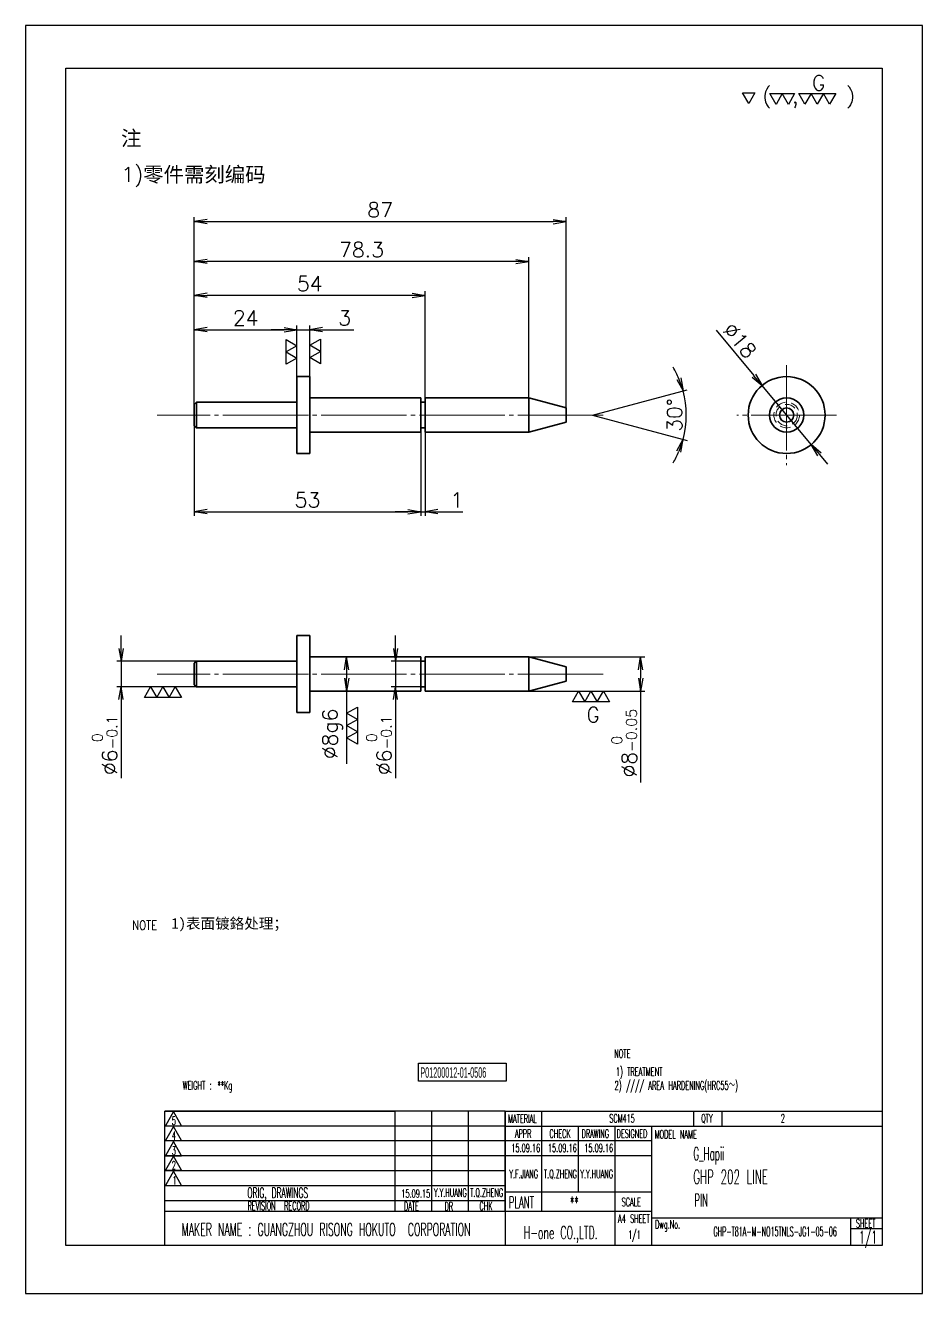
# Model space of a CAD drawing. Header units: millimetres. Extents: x 9439 to 18429, y 1498 to 3280.
# Drawn here: x 13532.2 to 13742.2, y 1498.1 to 1795.1 of the extents above; entities that cross this region are included whole.
import ezdxf
from ezdxf.enums import TextEntityAlignment as Align

# ---------------------------------------------------------------- set-up
doc = ezdxf.new("R2010")
doc.units = ezdxf.units.MM
doc.linetypes.add('CENTER-HOKUTO', pattern=[23, 20, -1, 1, -1])
doc.linetypes.add('HIDDEN-HOKUTO', pattern=[3.8, 2.5, -1.3])
doc.layers.add('AM_7', color=2, linetype='CENTER-HOKUTO', lineweight=30)
doc.layers.add('AM_HID', color=1, linetype='HIDDEN-HOKUTO', lineweight=25)
doc.layers.add('title_frame', color=7, linetype='Continuous')
doc.layers.add('word_dim', color=253, linetype='Continuous')
doc.styles.add('MX_NOTE_STANDARD', font='txt.shx', dxfattribs={"bigfont": 'bigfont.shx'})
doc.styles.get("Standard").update_dxf_attribs({"font": 'romans.shx', "bigfont": 'bigfont.shx'})
doc.dimstyles.new('RS1-1', dxfattribs={"dimtxt": 3.5, "dimasz": 3, "dimexe": 1, "dimexo": 0, "dimgap": 1, "dimtad": 3, "dimdsep": 46, "dimtxsty": 'Standard', "dimblk1": 'OPEN', "dimblk2": 'OPEN', "dimsah": 1, "dimcen": 0, "dimclrd": 256, "dimclre": 256, "dimclrt": 3, "dimazin": 2, "dimtfac": 1, "dimtmove": 0, "dimatfit": 3, "dimldrblk": 'OPEN', "dimfxl": 0, "dimtolj": 1, "dimtzin": 0, "dimarcsym": 0})

# ---------------------------------------------------------------- blocks, each defined once
blk = doc.blocks.new('21')
at = {"layer": 'title_frame', "color": 3, "linetype": 'Continuous'}
for points in [[(4.99, 2.99), (3.54, 5.49), (6.43, 5.49)], [(11.41, 2.82), (9.96, 5.33), (15.74, 5.33), (14.3, 2.82), (12.85, 5.33)], [(18.16, 2.84), (16.71, 5.34), (25.38, 5.34), (23.94, 2.84), (22.49, 5.34), (21.05, 2.84), (19.6, 5.34)]]:
    blk.add_lwpolyline(points, close=True, dxfattribs=at)
blk.add_text('(  ,    )', height=3.5, dxfattribs=at).set_placement((8.2, 3.07))
blk = doc.blocks.new('_Open')
at = {"color": 0, "lineweight": -2}
for p, q in [((-1, 0.167), (0, 0)), ((-1, -0.167), (0, 0)), ((0, 0), (-1, 0))]:
    blk.add_line(p, q, dxfattribs=at)
blk = doc.blocks.new('*D80')
at = {"layer": 'DEFPOINTS', "color": 0, "linetype": 'Continuous', "ltscale": 2}
for p in [(13658.78, 1749.17), (13571.78, 1703.86), (13658.78, 1703.86)]:
    blk.add_point(p, dxfattribs=at)
at = {"layer": 'word_dim', "linetype": 'Continuous', "lineweight": -2, "ltscale": 2}
for p, q in [((13571.78, 1703.86), (13571.78, 1750.17)), ((13658.78, 1703.86), (13658.78, 1750.17)), ((13574.78, 1749.17), (13655.78, 1749.17))]:
    blk.add_line(p, q, dxfattribs=at)
at = {"layer": 'word_dim', "linetype": 'Continuous', "lineweight": -2, "ltscale": 2, "xscale": 3, "yscale": 3, "zscale": 3, "rotation": 180}
blk.add_blockref('_Open', (13571.78, 1749.17), dxfattribs=at)
at = {"layer": 'word_dim', "linetype": 'Continuous', "lineweight": -2, "ltscale": 2, "xscale": 3, "yscale": 3, "zscale": 3}
blk.add_blockref('_Open', (13658.78, 1749.17), dxfattribs=at)
at = {"layer": 'word_dim', "color": 3, "linetype": 'Continuous', "ltscale": 2, "insert": (13615.28, 1751.92), "char_height": 3.5, "attachment_point": 5}
blk.add_mtext('\\A1;87', dxfattribs=at)
blk = doc.blocks.new('*D81')
at = {"layer": 'DEFPOINTS', "color": 0, "linetype": 'Continuous', "ltscale": 2}
for p in [(13595.78, 1723.86), (13595.78, 1712.86), (13571.78, 1703.86)]:
    blk.add_point(p, dxfattribs=at)
at = {"layer": 'word_dim', "linetype": 'Continuous', "lineweight": -2, "ltscale": 2}
for p, q in [((13571.78, 1703.86), (13571.78, 1724.86)), ((13574.78, 1723.86), (13592.78, 1723.86)), ((13595.78, 1712.86), (13595.78, 1724.86))]:
    blk.add_line(p, q, dxfattribs=at)
at = {"layer": 'word_dim', "linetype": 'Continuous', "lineweight": -2, "ltscale": 2, "xscale": 3, "yscale": 3, "zscale": 3, "rotation": 180}
blk.add_blockref('_Open', (13571.78, 1723.86), dxfattribs=at)
at = {"layer": 'word_dim', "linetype": 'Continuous', "lineweight": -2, "ltscale": 2, "xscale": 3, "yscale": 3, "zscale": 3}
blk.add_blockref('_Open', (13595.78, 1723.86), dxfattribs=at)
at = {"layer": 'word_dim', "color": 3, "linetype": 'Continuous', "ltscale": 2, "insert": (13583.78, 1726.61), "char_height": 3.5, "attachment_point": 5}
blk.add_mtext('\\A1;24', dxfattribs=at)
blk = doc.blocks.new('*D82')
at = {"layer": 'DEFPOINTS', "color": 0, "linetype": 'Continuous', "ltscale": 2}
for p in [(13598.78, 1723.86), (13595.78, 1712.86), (13598.78, 1712.86)]:
    blk.add_point(p, dxfattribs=at)
at = {"layer": 'word_dim', "linetype": 'Continuous', "lineweight": -2, "ltscale": 2}
for p, q in [((13592.78, 1723.86), (13589.78, 1723.86)), ((13595.78, 1712.86), (13595.78, 1724.86)), ((13595.78, 1723.86), (13598.78, 1723.86)), ((13598.78, 1712.86), (13598.78, 1724.86)), ((13601.78, 1723.86), (13609.11, 1723.86))]:
    blk.add_line(p, q, dxfattribs=at)
at = {"layer": 'word_dim', "linetype": 'Continuous', "lineweight": -2, "ltscale": 2, "xscale": 3, "yscale": 3, "zscale": 3}
blk.add_blockref('_Open', (13595.78, 1723.86), dxfattribs=at)
at = {"layer": 'word_dim', "linetype": 'Continuous', "lineweight": -2, "ltscale": 2, "xscale": 3, "yscale": 3, "zscale": 3, "rotation": 180}
blk.add_blockref('_Open', (13598.78, 1723.86), dxfattribs=at)
at = {"layer": 'word_dim', "color": 3, "linetype": 'Continuous', "ltscale": 2, "insert": (13606.94, 1726.61), "char_height": 3.5, "attachment_point": 5}
blk.add_mtext('\\A1;3', dxfattribs=at)
blk = doc.blocks.new('*D83')
at = {"layer": 'DEFPOINTS', "color": 0, "linetype": 'Continuous', "ltscale": 2}
for p in [(13571.78, 1703.86), (13624.78, 1699.86), (13624.78, 1681.23)]:
    blk.add_point(p, dxfattribs=at)
at = {"layer": 'word_dim', "linetype": 'Continuous', "lineweight": -2, "ltscale": 2}
for p, q in [((13571.78, 1703.86), (13571.78, 1680.23)), ((13624.78, 1699.86), (13624.78, 1680.23)), ((13574.78, 1681.23), (13621.78, 1681.23))]:
    blk.add_line(p, q, dxfattribs=at)
at = {"layer": 'word_dim', "linetype": 'Continuous', "lineweight": -2, "ltscale": 2, "xscale": 3, "yscale": 3, "zscale": 3, "rotation": 180}
blk.add_blockref('_Open', (13571.78, 1681.23), dxfattribs=at)
at = {"layer": 'word_dim', "linetype": 'Continuous', "lineweight": -2, "ltscale": 2, "xscale": 3, "yscale": 3, "zscale": 3}
blk.add_blockref('_Open', (13624.78, 1681.23), dxfattribs=at)
at = {"layer": 'word_dim', "color": 3, "linetype": 'Continuous', "ltscale": 2, "insert": (13598.28, 1683.98), "char_height": 3.5, "attachment_point": 5}
blk.add_mtext('\\A1;53', dxfattribs=at)
blk = doc.blocks.new('*D84')
at = {"layer": 'DEFPOINTS', "color": 0, "linetype": 'Continuous', "ltscale": 2}
for p in [(13624.78, 1699.86), (13625.78, 1699.86), (13625.78, 1681.23)]:
    blk.add_point(p, dxfattribs=at)
at = {"layer": 'word_dim', "linetype": 'Continuous', "lineweight": -2, "ltscale": 2}
for p, q in [((13624.78, 1699.86), (13624.78, 1680.23)), ((13625.78, 1699.86), (13625.78, 1680.23)), ((13621.78, 1681.23), (13618.78, 1681.23)), ((13624.78, 1681.23), (13625.78, 1681.23)), ((13628.78, 1681.23), (13634.61, 1681.23))]:
    blk.add_line(p, q, dxfattribs=at)
at = {"layer": 'word_dim', "linetype": 'Continuous', "lineweight": -2, "ltscale": 2, "xscale": 3, "yscale": 3, "zscale": 3}
blk.add_blockref('_Open', (13624.78, 1681.23), dxfattribs=at)
at = {"layer": 'word_dim', "linetype": 'Continuous', "lineweight": -2, "ltscale": 2, "xscale": 3, "yscale": 3, "zscale": 3, "rotation": 180}
blk.add_blockref('_Open', (13625.78, 1681.23), dxfattribs=at)
at = {"layer": 'word_dim', "color": 3, "linetype": 'Continuous', "ltscale": 2, "insert": (13633.19, 1683.98), "char_height": 3.5, "attachment_point": 5}
blk.add_mtext('\\A1;1', dxfattribs=at)
blk = doc.blocks.new('*D85')
at = {"layer": 'DEFPOINTS', "color": 0, "linetype": 'Continuous', "ltscale": 2}
for p in [(13571.78, 1731.87), (13625.78, 1707.86), (13571.78, 1703.86)]:
    blk.add_point(p, dxfattribs=at)
at = {"layer": 'word_dim', "linetype": 'Continuous', "lineweight": -2, "ltscale": 2}
for p, q in [((13571.78, 1703.86), (13571.78, 1732.87)), ((13622.78, 1731.87), (13574.78, 1731.87)), ((13625.78, 1707.86), (13625.78, 1732.87))]:
    blk.add_line(p, q, dxfattribs=at)
at = {"layer": 'word_dim', "linetype": 'Continuous', "lineweight": -2, "ltscale": 2, "xscale": 3, "yscale": 3, "zscale": 3, "rotation": 180}
blk.add_blockref('_Open', (13571.78, 1731.87), dxfattribs=at)
at = {"layer": 'word_dim', "linetype": 'Continuous', "lineweight": -2, "ltscale": 2, "xscale": 3, "yscale": 3, "zscale": 3}
blk.add_blockref('_Open', (13625.78, 1731.87), dxfattribs=at)
at = {"layer": 'word_dim', "color": 3, "linetype": 'Continuous', "ltscale": 2, "insert": (13598.78, 1734.62), "char_height": 3.5, "attachment_point": 5}
blk.add_mtext('\\A1;54', dxfattribs=at)
blk = doc.blocks.new('*D86')
at = {"layer": 'DEFPOINTS', "color": 0, "linetype": 'Continuous', "ltscale": 2}
for p in [(13571.78, 1739.83), (13650.04, 1706.75), (13571.78, 1703.86)]:
    blk.add_point(p, dxfattribs=at)
at = {"layer": 'word_dim', "linetype": 'Continuous', "lineweight": -2, "ltscale": 2}
for p, q in [((13571.78, 1703.86), (13571.78, 1740.83)), ((13650.04, 1706.75), (13650.04, 1740.83)), ((13647.04, 1739.83), (13574.78, 1739.83))]:
    blk.add_line(p, q, dxfattribs=at)
at = {"layer": 'word_dim', "linetype": 'Continuous', "lineweight": -2, "ltscale": 2, "xscale": 3, "yscale": 3, "zscale": 3, "rotation": 180}
blk.add_blockref('_Open', (13571.78, 1739.83), dxfattribs=at)
at = {"layer": 'word_dim', "linetype": 'Continuous', "lineweight": -2, "ltscale": 2, "xscale": 3, "yscale": 3, "zscale": 3}
blk.add_blockref('_Open', (13650.04, 1739.83), dxfattribs=at)
at = {"layer": 'word_dim', "color": 3, "linetype": 'Continuous', "ltscale": 2, "insert": (13610.91, 1742.58), "char_height": 3.5, "attachment_point": 5}
blk.add_mtext('\\A1;78.3', dxfattribs=at)
blk = doc.blocks.new('*D87')
at = {"layer": 'DEFPOINTS', "color": 0, "linetype": 'Continuous', "ltscale": 2}
for p in [(13653.78, 1706.86), (13658.78, 1705.52), (13658.78, 1702.2), (13686.84, 1701.95), (13653.78, 1700.86)]:
    blk.add_point(p, dxfattribs=at)
at = {"layer": 'word_dim', "linetype": 'Continuous', "lineweight": -2, "ltscale": 2}
for q in [(13687.15, 1709.81), (13687.15, 1697.92)]:
    blk.add_line((13664.97, 1703.86), q, dxfattribs=at)
for start, end in [(22.8347, 30.6697), (345.0003, 14.9997), (329.3303, 337.1653)]:
    blk.add_arc((13664.97, 1703.86), 21.96, start, end, dxfattribs=at)
at = {"layer": 'word_dim', "linetype": 'Continuous', "lineweight": -2, "ltscale": 2, "xscale": 3, "yscale": 3, "zscale": 3}
for p, rotation in [((13686.18, 1709.55), 288.9172278543164), ((13686.18, 1698.18), 71.0827721456836)]:
    blk.add_blockref('_Open', p, dxfattribs=dict(at, rotation=rotation))
at = {"layer": 'word_dim', "color": 3, "linetype": 'Continuous', "ltscale": 2, "insert": (13684.18, 1703.86), "char_height": 3.5, "attachment_point": 5, "rotation": 90}
blk.add_mtext('\\A1;{\\Fsimplex|c0;30°}', dxfattribs=at)
blk = doc.blocks.new('*D88')
at = {"layer": 'DEFPOINTS', "color": 0, "linetype": 'Continuous', "ltscale": 2}
for p in [(13704.66, 1710.78), (13716.17, 1696.95)]:
    blk.add_point(p, dxfattribs=at)
at = {"layer": 'word_dim', "linetype": 'Continuous', "lineweight": -2, "ltscale": 2}
for p, q in [((13693.89, 1723.72), (13702.74, 1713.09)), ((13716.17, 1696.95), (13704.66, 1710.78)), ((13718.09, 1694.64), (13720.01, 1692.34))]:
    blk.add_line(p, q, dxfattribs=at)
at = {"layer": 'word_dim', "linetype": 'Continuous', "lineweight": -2, "ltscale": 2, "xscale": 3, "yscale": 3, "zscale": 3}
for p, rotation in [((13704.66, 1710.78), 309.7729966099779), ((13716.17, 1696.95), 129.7729966099779)]:
    blk.add_blockref('_Open', p, dxfattribs=dict(at, rotation=rotation))
at = {"layer": 'word_dim', "color": 3, "linetype": 'Continuous', "ltscale": 2, "insert": (13699.47, 1721.32), "char_height": 3.5, "attachment_point": 5, "rotation": 309.773}
blk.add_mtext('\\A1;∅18', dxfattribs=at)
blk = doc.blocks.new('*D89')
at = {"layer": 'DEFPOINTS', "color": 0, "linetype": 'Continuous', "ltscale": 2}
for p in [(13584.03, 1646.22), (13554.65, 1640.22), (13584.03, 1640.22)]:
    blk.add_point(p, dxfattribs=at)
at = {"layer": 'word_dim', "linetype": 'Continuous', "lineweight": -2, "ltscale": 2}
for p, q in [((13554.65, 1649.22), (13554.65, 1652.22)), ((13584.03, 1646.22), (13553.65, 1646.22)), ((13554.65, 1646.22), (13554.65, 1640.22)), ((13584.03, 1640.22), (13553.65, 1640.22)), ((13554.65, 1637.22), (13554.65, 1618.87))]:
    blk.add_line(p, q, dxfattribs=at)
at = {"layer": 'word_dim', "linetype": 'Continuous', "lineweight": -2, "ltscale": 2, "xscale": 3, "yscale": 3, "zscale": 3}
for p, rotation in [((13554.65, 1646.22), 270), ((13554.65, 1640.22), 90)]:
    blk.add_blockref('_Open', p, dxfattribs=dict(at, rotation=rotation))
at = {"layer": 'word_dim', "color": 3, "linetype": 'Continuous', "ltscale": 2, "insert": (13550.79, 1626.55), "char_height": 3.5, "attachment_point": 5, "rotation": 90}
blk.add_mtext('%%C6{\\H2.450000;\\S 0^ -0.1;}', dxfattribs=at)
blk = doc.blocks.new('*D90')
at = {"layer": 'DEFPOINTS', "color": 0, "linetype": 'Continuous', "ltscale": 2}
for p in [(13649.55, 1647.22), (13648.63, 1639.22), (13676.24, 1639.22)]:
    blk.add_point(p, dxfattribs=at)
at = {"layer": 'word_dim', "linetype": 'Continuous', "lineweight": -2, "ltscale": 2}
for p, q in [((13649.55, 1647.22), (13677.24, 1647.22)), ((13676.24, 1644.22), (13676.24, 1642.22)), ((13648.63, 1639.22), (13677.24, 1639.22)), ((13676.24, 1639.22), (13676.24, 1617.84))]:
    blk.add_line(p, q, dxfattribs=at)
at = {"layer": 'word_dim', "linetype": 'Continuous', "lineweight": -2, "ltscale": 2, "xscale": 3, "yscale": 3, "zscale": 3}
for p, rotation in [((13676.24, 1647.22), 90), ((13676.24, 1639.22), 270)]:
    blk.add_blockref('_Open', p, dxfattribs=dict(at, rotation=rotation))
at = {"layer": 'word_dim', "color": 3, "linetype": 'Continuous', "ltscale": 2, "insert": (13672.38, 1627.03), "char_height": 3.5, "attachment_point": 5, "rotation": 90}
blk.add_mtext('%%C8{\\H2.450000;\\S 0^ -0.05;}', dxfattribs=at)
blk = doc.blocks.new('*D91')
at = {"layer": 'DEFPOINTS', "color": 0, "linetype": 'Continuous', "ltscale": 2}
for p in [(13611.78, 1647.22), (13607.43, 1639.22), (13611.78, 1639.22)]:
    blk.add_point(p, dxfattribs=at)
at = {"layer": 'word_dim', "linetype": 'Continuous', "lineweight": -2, "ltscale": 2}
for p, q in [((13611.78, 1647.22), (13606.43, 1647.22)), ((13607.43, 1644.22), (13607.43, 1642.22)), ((13611.78, 1639.22), (13606.43, 1639.22)), ((13607.43, 1639.22), (13607.43, 1622.22))]:
    blk.add_line(p, q, dxfattribs=at)
at = {"layer": 'word_dim', "linetype": 'Continuous', "lineweight": -2, "ltscale": 2, "xscale": 3, "yscale": 3, "zscale": 3}
for p, rotation in [((13607.43, 1647.22), 90), ((13607.43, 1639.22), 270)]:
    blk.add_blockref('_Open', p, dxfattribs=dict(at, rotation=rotation))
at = {"layer": 'word_dim', "color": 3, "linetype": 'Continuous', "ltscale": 2, "insert": (13604.1, 1629.22), "char_height": 3.5, "attachment_point": 5, "rotation": 90}
blk.add_mtext('\\A1;%%C8g6', dxfattribs=at)
blk = doc.blocks.new('*D92')
at = {"layer": 'DEFPOINTS', "color": 0, "linetype": 'Continuous', "ltscale": 2}
for p in [(13625.28, 1646.22), (13618.87, 1640.22), (13625.28, 1640.22)]:
    blk.add_point(p, dxfattribs=at)
at = {"layer": 'word_dim', "linetype": 'Continuous', "lineweight": -2, "ltscale": 2}
for p, q in [((13618.87, 1649.22), (13618.87, 1652.22)), ((13625.28, 1646.22), (13617.87, 1646.22)), ((13618.87, 1646.22), (13618.87, 1640.22)), ((13625.28, 1640.22), (13617.87, 1640.22)), ((13618.87, 1637.22), (13618.87, 1618.87))]:
    blk.add_line(p, q, dxfattribs=at)
at = {"layer": 'word_dim', "linetype": 'Continuous', "lineweight": -2, "ltscale": 2, "xscale": 3, "yscale": 3, "zscale": 3}
for p, rotation in [((13618.87, 1646.22), 270), ((13618.87, 1640.22), 90)]:
    blk.add_blockref('_Open', p, dxfattribs=dict(at, rotation=rotation))
at = {"layer": 'word_dim', "color": 3, "linetype": 'Continuous', "ltscale": 2, "insert": (13615.01, 1626.55), "char_height": 3.5, "attachment_point": 5, "rotation": 90}
blk.add_mtext('%%C6{\\H2.450000;\\S 0^ -0.1;}', dxfattribs=at)

msp = doc.modelspace()

# ---------------------------------------------------------------- linework, layer by layer
at = {"color": 7, "lineweight": 35, "ltscale": 0.33287}
for p, q in [((13595.776, 1699.55), (13595.776, 1712.865)), ((13598.776, 1699.55), (13598.776, 1712.865))]:
    msp.add_line(p, q, dxfattribs=at)
at = {"color": 7, "lineweight": 35, "ltscale": 0.075}
for p, q in [((13595.776, 1712.865), (13598.776, 1712.865)), ((13572.276, 1706.865), (13572.276, 1703.865)), ((13595.776, 1694.865), (13598.776, 1694.865)), ((13595.776, 1652.225), (13598.776, 1652.225)), ((13595.776, 1634.225), (13598.776, 1634.225))]:
    msp.add_line(p, q, dxfattribs=at)
at = {"color": 7, "lineweight": 35}
for p, q in [((13598.776, 1707.865), (13624.776, 1707.865)), ((13626.776, 1707.865), (13650.044, 1707.865)), ((13595.776, 1706.865), (13572.276, 1706.865)), ((13595.776, 1700.865), (13572.276, 1700.865)), ((13598.776, 1699.865), (13624.776, 1699.865)), ((13626.776, 1699.865), (13650.044, 1699.865)), ((13595.776, 1646.225), (13572.276, 1646.225)), ((13598.776, 1647.225), (13624.776, 1647.225)), ((13626.776, 1647.225), (13650.044, 1647.225)), ((13595.776, 1640.225), (13572.276, 1640.225)), ((13598.776, 1639.225), (13624.776, 1639.225)), ((13626.776, 1639.225), (13650.044, 1639.225))]:
    msp.add_line(p, q, dxfattribs=at)
at = {"color": 7, "lineweight": 35, "ltscale": 0.147943}
for p, q in [((13624.776, 1701.947), (13624.776, 1707.865)), ((13625.776, 1701.947), (13625.776, 1707.865))]:
    msp.add_line(p, q, dxfattribs=at)
at = {"color": 7, "lineweight": 35, "ltscale": 0.025}
for p, q in [((13625.776, 1707.865), (13626.776, 1707.865)), ((13624.776, 1706.865), (13625.776, 1706.865)), ((13624.776, 1700.865), (13625.776, 1700.865)), ((13625.776, 1699.865), (13626.776, 1699.865)), ((13624.776, 1646.225), (13625.776, 1646.225)), ((13625.776, 1647.225), (13626.776, 1647.225)), ((13624.776, 1640.225), (13625.776, 1640.225)), ((13625.776, 1639.225), (13626.776, 1639.225))]:
    msp.add_line(p, q, dxfattribs=at)
at = {"color": 7, "lineweight": 35, "ltscale": 0.016389}
msp.add_line((13650.044, 1707.209), (13650.044, 1707.865), dxfattribs=at)
at = {"color": 7, "lineweight": 35, "ltscale": 0.225999}
for p, q in [((13658.776, 1705.525), (13650.044, 1707.865)), ((13658.776, 1702.204), (13650.044, 1699.865)), ((13658.776, 1644.885), (13650.044, 1647.225)), ((13658.776, 1641.564), (13650.044, 1639.225))]:
    msp.add_line(p, q, dxfattribs=at)
at = {"color": 7, "lineweight": 35, "ltscale": 0.017678}
for p, q in [((13571.776, 1706.365), (13572.276, 1706.865)), ((13571.776, 1701.365), (13572.276, 1700.865)), ((13571.776, 1645.725), (13572.276, 1646.225)), ((13571.776, 1640.725), (13572.276, 1640.225))]:
    msp.add_line(p, q, dxfattribs=at)
at = {"color": 7, "lineweight": 35, "ltscale": 0.0625}
msp.add_line((13571.776, 1703.865), (13571.776, 1706.365), dxfattribs=at)
at = {"color": 7, "lineweight": 35, "ltscale": 0.083611}
msp.add_line((13650.044, 1707.209), (13650.044, 1703.865), dxfattribs=at)
at = {"color": 7, "lineweight": 35, "ltscale": 0.006804}
msp.add_line((13658.776, 1705.525), (13658.776, 1705.253), dxfattribs=at)
at = {"color": 7, "lineweight": 35, "ltscale": 0.034703}
msp.add_line((13658.776, 1705.253), (13658.776, 1703.865), dxfattribs=at)
at = {"color": 7, "lineweight": 35, "ltscale": 0.054126}
msp.add_line((13571.776, 1701.7), (13571.776, 1703.865), dxfattribs=at)
at = {"color": 7, "lineweight": 35, "ltscale": 0.064952}
msp.add_line((13572.276, 1703.865), (13572.276, 1701.267), dxfattribs=at)
at = {"color": 7, "lineweight": 35, "ltscale": 0.052057}
for p, q in [((13624.776, 1699.865), (13624.776, 1701.947)), ((13625.776, 1699.865), (13625.776, 1701.947))]:
    msp.add_line(p, q, dxfattribs=at)
at = {"color": 7, "lineweight": 35, "ltscale": 0.1}
msp.add_line((13650.044, 1699.865), (13650.044, 1703.865), dxfattribs=at)
at = {"color": 7, "lineweight": 35, "ltscale": 0.041507}
msp.add_line((13658.776, 1703.865), (13658.776, 1702.204), dxfattribs=at)
at = {"color": 7, "lineweight": 35, "ltscale": 0.008374}
msp.add_line((13571.776, 1701.365), (13571.776, 1701.7), dxfattribs=at)
at = {"color": 7, "lineweight": 35, "ltscale": 0.010048}
msp.add_line((13572.276, 1701.267), (13572.276, 1700.865), dxfattribs=at)
at = {"color": 7, "lineweight": 35, "ltscale": 0.11713}
for p, q in [((13595.776, 1694.865), (13595.776, 1699.55)), ((13598.776, 1694.865), (13598.776, 1699.55))]:
    msp.add_line(p, q, dxfattribs=at)
at = {"color": 7, "lineweight": 35, "ltscale": 0.027544}
for p, q in [((13595.776, 1651.123), (13595.776, 1652.225)), ((13598.776, 1651.123), (13598.776, 1652.225))]:
    msp.add_line(p, q, dxfattribs=at)
at = {"color": 7, "lineweight": 35, "ltscale": 0.422456}
for p, q in [((13595.776, 1634.225), (13595.776, 1651.123)), ((13598.776, 1634.225), (13598.776, 1651.123))]:
    msp.add_line(p, q, dxfattribs=at)
at = {"color": 7, "lineweight": 35, "ltscale": 0.03125}
msp.add_line((13571.776, 1644.475), (13571.776, 1645.725), dxfattribs=at)
at = {"color": 7, "lineweight": 35, "ltscale": 0.0375}
msp.add_line((13572.276, 1646.225), (13572.276, 1644.725), dxfattribs=at)
at = {"color": 7, "lineweight": 35, "ltscale": 0.012242}
for p, q in [((13624.776, 1646.735), (13624.776, 1647.225)), ((13625.776, 1646.735), (13625.776, 1647.225))]:
    msp.add_line(p, q, dxfattribs=at)
at = {"color": 7, "lineweight": 35, "ltscale": 0.187758}
for p, q in [((13624.776, 1639.225), (13624.776, 1646.735)), ((13625.776, 1639.225), (13625.776, 1646.735))]:
    msp.add_line(p, q, dxfattribs=at)
at = {"color": 7, "lineweight": 35, "ltscale": 0.198018}
msp.add_line((13650.044, 1639.304), (13650.044, 1647.225), dxfattribs=at)
at = {"color": 7, "lineweight": 35, "ltscale": 0.09375}
msp.add_line((13571.776, 1640.725), (13571.776, 1644.475), dxfattribs=at)
at = {"color": 7, "lineweight": 35, "ltscale": 0.1125}
msp.add_line((13572.276, 1644.725), (13572.276, 1640.225), dxfattribs=at)
at = {"color": 7, "lineweight": 35, "ltscale": 0.08219}
msp.add_line((13658.776, 1644.885), (13658.776, 1641.597), dxfattribs=at)
at = {"color": 7, "lineweight": 35, "ltscale": 0.000823975}
msp.add_line((13658.776, 1641.597), (13658.776, 1641.564), dxfattribs=at)
at = {"color": 7, "lineweight": 35, "ltscale": 0.001982}
msp.add_line((13650.044, 1639.304), (13650.044, 1639.225), dxfattribs=at)
at = {"color": 7, "lineweight": 35}
for radius in [9, 4, 1.66]:
    msp.add_circle((13710.416, 1703.865), radius, dxfattribs=at)
at = {"layer": 'AM_7', "color": 2, "lineweight": 13}
for p, q in [((13710.416, 1715.565), (13710.416, 1692.165)), ((13667.476, 1703.865), (13563.076, 1703.865)), ((13722.116, 1703.865), (13698.716, 1703.865)), ((13667.476, 1643.225), (13563.076, 1643.225))]:
    msp.add_line(p, q, dxfattribs=at)
at = {"layer": 'AM_HID', "color": 1, "lineweight": 13}
for p, q in [((13650.044, 1703.865), (13650.044, 1707.865)), ((13572.276, 1706.865), (13572.276, 1703.865)), ((13572.276, 1703.865), (13572.276, 1700.865)), ((13650.044, 1703.865), (13650.044, 1703.072)), ((13650.044, 1699.865), (13650.044, 1703.072)), ((13572.276, 1646.225), (13572.276, 1640.225)), ((13650.044, 1647.225), (13650.044, 1645.419)), ((13650.044, 1639.225), (13650.044, 1645.419))]:
    msp.add_line(p, q, dxfattribs=at)
for radius in [3, 2.5]:
    msp.add_circle((13710.416, 1703.865), radius, dxfattribs=at)
msp.add_arc((13710.416, 1703.865), 3, 202.5, 208.64805, dxfattribs=at)
at = {"layer": 'title_frame'}
for p, q in [((13541.738, 1785.121), (13732.738, 1785.121)), ((13541.738, 1509.371), (13541.738, 1785.121)), ((13546.738, 1785.121), (13732.738, 1785.121)), ((13732.738, 1785.121), (13732.738, 1509.371)), ((13624.272, 1552.085), (13644.799, 1552.085)), ((13624.272, 1547.884), (13624.272, 1552.085)), ((13644.799, 1552.085), (13644.799, 1547.884)), ((13644.799, 1547.884), (13624.272, 1547.884)), ((13564.913, 1509.371), (13564.913, 1540.871)), ((13564.913, 1540.871), (13618.813, 1540.871)), ((13644.538, 1540.871), (13564.913, 1540.871)), ((13566.893, 1540.748), (13565.013, 1537.426)), ((13568.773, 1537.426), (13566.893, 1540.748)), ((13618.813, 1517.371), (13618.813, 1540.871)), ((13627.388, 1517.371), (13627.388, 1540.871)), ((13627.388, 1517.371), (13627.388, 1540.871)), ((13635.963, 1517.371), (13635.963, 1540.871)), ((13635.963, 1517.371), (13635.963, 1540.871)), ((13644.538, 1540.871), (13644.538, 1537.371)), ((13644.538, 1517.371), (13644.538, 1540.871)), ((13644.538, 1540.871), (13644.538, 1509.371)), ((13644.538, 1540.871), (13644.538, 1509.371)), ((13644.538, 1540.871), (13732.738, 1540.871)), ((13653.113, 1517.371), (13653.113, 1540.871)), ((13688.638, 1540.871), (13688.638, 1537.371)), ((13695.211, 1540.871), (13695.211, 1537.371)), ((13618.813, 1537.371), (13564.913, 1537.371)), ((13644.538, 1537.371), (13564.913, 1537.371)), ((13565.013, 1537.426), (13568.773, 1537.426)), ((13566.893, 1537.271), (13565.013, 1533.949)), ((13568.773, 1533.949), (13566.893, 1537.271)), ((13644.538, 1537.371), (13732.738, 1537.371)), ((13661.688, 1521.968), (13661.688, 1537.371)), ((13670.263, 1509.371), (13670.263, 1537.371)), ((13678.838, 1509.371), (13678.838, 1537.371)), ((13618.813, 1533.871), (13564.913, 1533.871)), ((13644.538, 1533.871), (13564.913, 1533.871)), ((13565.013, 1533.949), (13568.773, 1533.949)), ((13566.893, 1533.741), (13565.013, 1530.419)), ((13568.773, 1530.419), (13566.893, 1533.741)), ((13678.838, 1533.871), (13644.538, 1533.871)), ((13618.813, 1530.371), (13564.913, 1530.371)), ((13644.538, 1530.371), (13564.913, 1530.371)), ((13565.013, 1530.419), (13568.773, 1530.419)), ((13566.893, 1530.328), (13565.013, 1527.006)), ((13568.773, 1527.006), (13566.893, 1530.328)), ((13678.838, 1530.371), (13644.538, 1530.371)), ((13618.813, 1526.871), (13564.913, 1526.871)), ((13644.538, 1526.871), (13564.913, 1526.871)), ((13565.013, 1527.006), (13568.773, 1527.006)), ((13566.893, 1526.799), (13565.013, 1523.476)), ((13568.773, 1523.476), (13566.893, 1526.799)), ((13618.813, 1523.371), (13564.913, 1523.371)), ((13644.538, 1523.371), (13564.913, 1523.371)), ((13565.013, 1523.476), (13568.773, 1523.476)), ((13644.538, 1521.968), (13678.838, 1521.968)), ((13618.813, 1519.871), (13564.913, 1519.871)), ((13644.538, 1519.871), (13564.913, 1519.871)), ((13644.538, 1517.371), (13564.913, 1517.371)), ((13678.838, 1517.371), (13644.538, 1517.371)), ((13678.838, 1515.871), (13732.738, 1515.871)), ((13725.388, 1515.871), (13725.388, 1509.371)), ((13725.388, 1513.371), (13732.738, 1513.371)), ((13732.738, 1509.371), (13541.738, 1509.371)), ((13732.738, 1509.371), (13678.838, 1509.371))]:
    msp.add_line(p, q, dxfattribs=at)
at = {"layer": 'title_frame', "color": 4}
msp.add_lwpolyline([(13532.238, 1498.121), (13742.238, 1498.121), (13742.238, 1795.121), (13532.238, 1795.121)], close=True, dxfattribs=at)
at = {"layer": 'word_dim', "color": 3, "linetype": 'Continuous', "ltscale": 2}
for points in [[(13595.776, 1717.19), (13593.273, 1715.745), (13593.273, 1721.525), (13595.776, 1720.08), (13593.273, 1718.635)], [(13598.776, 1720.222), (13601.279, 1721.667), (13601.279, 1715.887), (13598.776, 1717.332), (13601.279, 1718.777)], [(13567.325, 1640.225), (13568.77, 1637.722), (13560.1, 1637.722), (13561.545, 1640.225), (13562.99, 1637.722), (13564.435, 1640.225), (13565.88, 1637.722)], [(13667.51, 1639.225), (13668.955, 1636.722), (13660.285, 1636.722), (13661.73, 1639.225), (13663.175, 1636.722), (13664.62, 1639.225), (13666.065, 1636.722)], [(13607.431, 1634.043), (13609.933, 1635.488), (13609.933, 1626.818), (13607.431, 1628.263), (13609.933, 1629.708), (13607.431, 1631.153), (13609.933, 1632.598)]]:
    msp.add_lwpolyline(points, close=True, dxfattribs=at)

# ---------------------------------------------------------------- block references
at = {"layer": 'word_dim', "linetype": 'Continuous', "ltscale": 2}
msp.add_blockref('21', (13696.542, 1773.807), dxfattribs=at)

# ---------------------------------------------------------------- texts
at = {"ltscale": 2, "width": 96.90613, "attachment_point": 1}
for s, insert, char_height in [('{\\fSimSun|b0|i0|c134|p2;\\C3;注}', (13554.633, 1770.446), 3.5), ('{\\Fromans,bigfont|c134;\\C3;1)\\fSimSun|b0|i0|c134|p2;零件需刻编码}', (13554.709, 1761.95), 3.5), ('{\\fSimSun|b0|i0|c134|p2;\\C3;1)表面镀鉻处理；}', (13566.421, 1586.07), 2.5)]:
    msp.add_mtext(s, dxfattribs=dict(at, insert=insert, char_height=char_height))
at = {"linetype": 'Continuous', "insert": (13688.585, 1530.392), "char_height": 3, "width": 50.9, "attachment_point": 4}
msp.add_mtext('{\\W0.5;\\C3;G_Hapii }', dxfattribs=at)
at = {"layer": 'title_frame', "color": 3, "style": 'MX_NOTE_STANDARD'}
for s, height, width, p in [('NOTE', 1.96, 0.545, (13670.053, 1553.354)), ('1) TREATMENT', 1.96, 0.545, (13670.442, 1549.131)), ('WEIGHT : ', 2, 0.5341, (13569.04, 1545.902)), ('**Kg', 2, 0.5341, (13577.187, 1545.902)), ('2) //// AREA HARDENING(HRC55\\M+18160)', 2, 0.5341, (13670.151, 1545.884)), ('5', 1.918, 0.5341, (13566.498, 1537.651)), ('MATERIAL', 1.9728, 0.5341, (13645.21, 1538.084)), ('SCM415', 1.9728, 0.5341, (13668.911, 1538.17)), ('QTY', 1.9728, 0.5341, (13690.411, 1538.17)), ('2', 1.973, 0.5341, (13709.039, 1538.17)), ('4', 1.918, 0.5341, (13566.498, 1534.174)), ('APPR', 1.9728, 0.5341, (13646.806, 1534.613)), ('CHECK', 1.9728, 0.5341, (13654.902, 1534.613)), ('DRAWING', 1.9728, 0.5341, (13662.421, 1534.613)), ('DESIGNED', 1.9728, 0.5341, (13670.613, 1534.613)), ('MODEL NAME', 1.9728, 0.5341, (13679.541, 1534.463)), ('3', 1.918, 0.5341, (13566.498, 1530.645)), ('15.09.16', 1.9, 0.5341, (13645.98, 1531.279)), ('15.09.16', 1.9, 0.5341, (13654.531, 1531.279)), ('15.09.16', 1.9, 0.5341, (13663.042, 1531.279)), ('2', 1.918, 0.5341, (13566.498, 1527.231)), ('GHP 202 LINE', 3.3, 0.5341, (13688.547, 1523.822)), ('1', 1.918, 0.5341, (13566.695, 1523.702)), ('ORIG, DRAWINGS', 2.4112, 0.5341, (13584.187, 1520.533)), ('15.09.15', 1.9, 0.5341, (13620.239, 1520.609)), ('PLANT', 2.74, 0.5341, (13645.374, 1518.141)), ('**', 2.74, 0.5341, (13659.731, 1518.141)), ('PIN', 2.94, 0.5, (13688.795, 1518.558)), ('REVISION  RECORD', 1.9728, 0.5341, (13584.237, 1517.695)), ('DATE', 1.9728, 0.5341, (13620.85, 1517.614)), ('DR', 1.9728, 0.5341, (13630.344, 1517.603)), ('CHK', 1.9728, 0.5341, (13638.521, 1517.637)), ('SCALE', 1.9728, 0.5341, (13671.789, 1518.59)), ('A4 SHEET', 1.9728, 0.5341, (13670.968, 1514.695)), ('Dwg.No.', 1.9728, 0.5341, (13679.627, 1513.349)), ('SHEET', 1.9728, 0.5341, (13726.628, 1513.583)), ('MAKER NAME : GUANGZHOU RISONG HOKUTO  CORPORATION', 3, 0.5341, (13568.824, 1511.646)), ('H-one CO.,LTD.', 3, 0.5341, (13648.894, 1510.921)), ('1/1', 1.9728, 0.5341, (13673.319, 1510.94)), ('GHP-T81A-M-NO15TNLS-JG1-05-06', 2.24, 0.441, (13693.282, 1511.543)), ('1/1', 3, 0.5341, (13727.345, 1509.847))]:
    msp.add_text(s, height=height, dxfattribs=dict(at, width=width)).set_placement(p)
at = {"layer": 'title_frame', "color": 3, "style": 'MX_NOTE_STANDARD', "width": 0.5341}
for s, p in [('Y.F.JIANG', (13648.87, 1524.578)), ('T.Q.ZHENG', (13657.465, 1524.556)), ('Y.Y.HUANG', (13665.945, 1524.56)), ('Y.Y.HUANG', (13631.687, 1520.203)), ('T.Q.ZHENG', (13640.2, 1520.209))]:
    msp.add_text(s, height=1.9728, dxfattribs=at).set_placement(p, align=Align.BOTTOM_CENTER)
at = {"layer": 'title_frame', "color": 3, "insert": (13624.685, 1551.128), "char_height": 2.45, "width": 4.1107, "attachment_point": 1, "style": 'MX_NOTE_STANDARD'}
msp.add_mtext('{\\f3 of 9 Barcode|b0|i0|c0|p82;\\W0.5;P01200012-01-0506}', dxfattribs=at)
at = {"layer": 'word_dim', "color": 3, "linetype": 'Continuous', "width": 0.788866}
msp.add_text('NOTE     ', height=2.1875, dxfattribs=at).set_placement((13557.256, 1583.286), (13568.924, 1583.286), align=Align.FIT)
at = {"layer": 'word_dim', "linetype": 'Continuous', "ltscale": 2, "char_height": 3.5, "width": 5.71037, "attachment_point": 1}
for insert in [(13716.332, 1783.396), (13663.551, 1635.436)]:
    msp.add_mtext('{\\C3;G}', dxfattribs=dict(at, insert=insert))

# ---------------------------------------------------------------- dimensions: what is measured, and where the dimension line sits
at = {"layer": 'word_dim', "linetype": 'Continuous', "ltscale": 2}
for base, p1, p2, picture, middle in [((13658.776, 1749.172), (13571.776, 1703.865), (13658.776, 1703.865), '*D80', (13615.276, 1749.172)), ((13598.776, 1723.864), (13595.776, 1712.865), (13598.776, 1712.865), '*D82', (13606.943, 1723.864))]:
    dim = msp.add_linear_dim(base=base, p1=p1, p2=p2, dimstyle='RS1-1', dxfattribs=at)
    dim.commit()
    dim.dimension.update_dxf_attribs({"geometry": picture, "text_midpoint": middle, "dimtype": 160})
dim = msp.add_linear_dim(base=(13571.776, 1739.831), p1=(13650.044, 1706.75), p2=(13571.776, 1703.865), dimstyle='RS1-1', override={"dimdec": 1}, dxfattribs=at)
dim.commit()
dim.dimension.update_dxf_attribs({"geometry": '*D86', "text_midpoint": (13610.91, 1742.581)})
for base, p1, p2, picture, middle in [((13571.776, 1731.866), (13625.776, 1707.865), (13571.776, 1703.865), '*D85', (13598.776, 1734.616)), ((13595.776, 1723.864), (13571.776, 1703.865), (13595.776, 1712.865), '*D81', (13583.776, 1726.614)), ((13624.776, 1681.231), (13571.776, 1703.865), (13624.776, 1699.865), '*D83', (13598.276, 1683.981)), ((13625.776, 1681.231), (13624.776, 1699.865), (13625.776, 1699.865), '*D84', (13633.193, 1683.981))]:
    dim = msp.add_linear_dim(base=base, p1=p1, p2=p2, dimstyle='RS1-1', dxfattribs=at)
    dim.commit()
    dim.dimension.update_dxf_attribs({"geometry": picture, "text_midpoint": middle})
dim = msp.add_diameter_dim_2p(p1=(13716.174, 1696.947), p2=(13704.658, 1710.782), dimstyle='RS1-1', dxfattribs=at)
dim.commit()
dim.dimension.update_dxf_attribs({"geometry": '*D88', "text_midpoint": (13699.468, 1721.316)})
dim = msp.add_angular_dim_2l(base=(13686.8444, 1701.9512), line1=((13658.7761, 1705.525), (13653.7761, 1706.8647)), line2=((13658.7761, 1702.2044), (13653.7761, 1700.8647)), text='{\\Fsimplex|c0;<>}', dimstyle='RS1-1', dxfattribs=at)
dim.commit()
dim.dimension.update_dxf_attribs({"geometry": '*D87', "text_midpoint": (13684.178, 1703.8647)})
for base, p1, p2, override, picture, middle in [((13554.653, 1640.225), (13584.026, 1646.225), (13584.026, 1640.225), {"dimgap": 1, "dimtol": 1, "dimlim": 0, "dimtp": 0, "dimtm": 0.1, "dimtfac": 0.7, "dimtolj": 0, "dimtzin": 8}, '*D89', (13550.794, 1626.55)), ((13618.866, 1640.225), (13625.276, 1646.225), (13625.276, 1640.225), {"dimgap": 1, "dimtol": 1, "dimlim": 0, "dimtp": 0, "dimtm": 0.1, "dimtfac": 0.7, "dimtolj": 0, "dimtzin": 8}, '*D92', (13615.008, 1626.55)), ((13676.236, 1639.225), (13649.55, 1647.225), (13648.633, 1639.225), {"dimgap": 1, "dimtol": 1, "dimlim": 0, "dimtp": 0, "dimtm": 0.05, "dimtfac": 0.7, "dimtolj": 0, "dimtzin": 8}, '*D90', (13672.378, 1627.033))]:
    dim = msp.add_linear_dim(base=base, p1=p1, p2=p2, angle=90, text='%%C<>', dimstyle='RS1-1', override=override, dxfattribs=at)
    dim.commit()
    dim.dimension.update_dxf_attribs({"geometry": picture, "text_midpoint": middle})
dim = msp.add_linear_dim(base=(13607.431, 1639.225), p1=(13611.776, 1647.225), p2=(13611.776, 1639.225), angle=90, text='%%C<>g6', dimstyle='RS1-1', dxfattribs=at)
dim.commit()
dim.dimension.update_dxf_attribs({"geometry": '*D91', "text_midpoint": (13604.097, 1629.225)})

doc.saveas('drawing.dxf')
